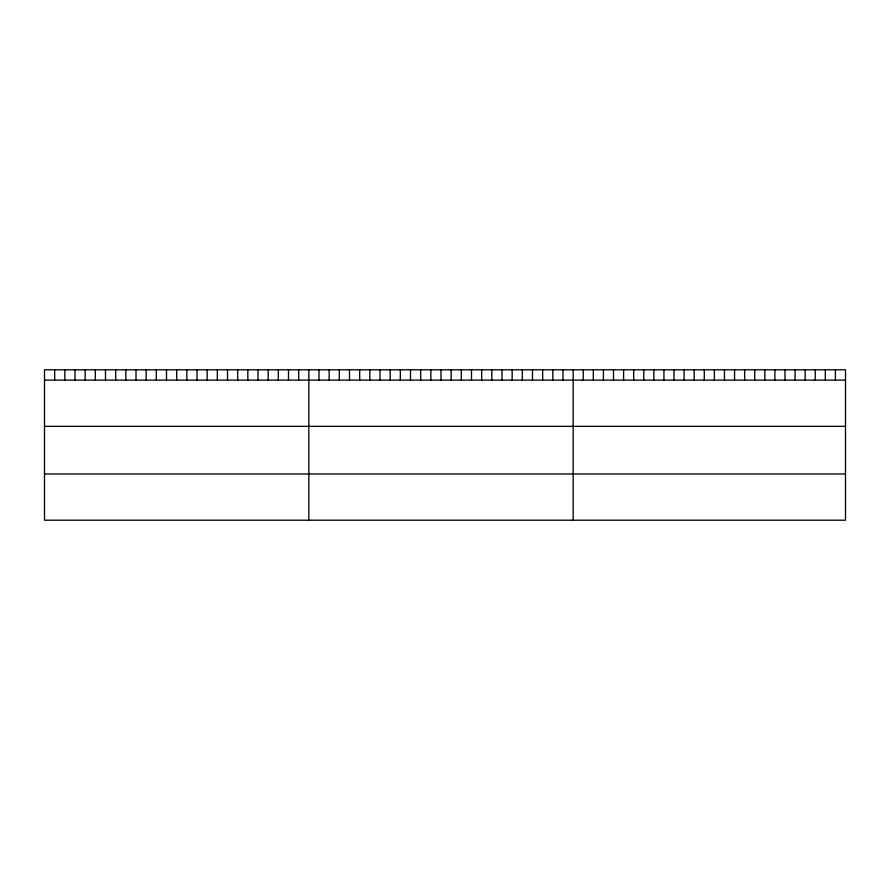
<?xml version="1.0" encoding="UTF-8"?>
<svg xmlns="http://www.w3.org/2000/svg" width="890" height="890" viewBox="0 0 890 890"><rect width="100%" height="100%" fill="white"/><g stroke="black" fill="none" stroke-linecap="round" stroke-linejoin="round"><path stroke-width="1.33" d="M845.5 380.108L845.5 520.205L44.5 520.205L44.5 369.795L845.5 369.795L845.5 380.108L44.5 380.108M44.5 426.343L845.5 426.343M44.5 473.97L845.5 473.97M835.41 369.795L835.41 380.108M825.33 369.795L825.33 380.108M815.24 369.795L815.24 380.108M805.15 369.795L805.15 380.108M795.07 369.795L795.07 380.108M784.98 369.795L784.98 380.108M774.89 369.795L774.89 380.108M764.81 369.795L764.81 380.108M754.72 369.795L754.72 380.108M744.63 369.795L744.63 380.108M734.55 369.795L734.55 380.108M724.46 369.795L724.46 380.108M714.37 369.795L714.37 380.108M704.29 369.795L704.29 380.108M694.2 369.795L694.2 380.108M684.11 369.795L684.11 380.108M674.03 369.795L674.03 380.108M663.94 369.795L663.94 380.108M653.85 369.795L653.85 380.108M643.77 369.795L643.77 380.108M633.68 369.795L633.68 380.108M623.59 369.795L623.59 380.108M613.51 369.795L613.51 380.108M603.42 369.795L603.42 380.108M593.33 369.795L593.33 380.108M583.25 369.795L583.25 380.108M573.16 369.795L573.16 520.205M562.992 369.795L562.992 380.108M552.824 369.795L552.824 380.108M542.655 369.795L542.655 380.108M532.498 369.795L532.498 380.108M522.33 369.795L522.33 380.108M512.162 369.795L512.162 380.108M501.993 369.795L501.993 380.108M491.825 369.795L491.825 380.108M481.657 369.795L481.657 380.108M471.5 369.795L471.5 380.108M461.332 369.795L461.332 380.108M451.163 369.795L451.163 380.108M440.995 369.795L440.995 380.108M430.827 369.795L430.827 380.108M420.659 369.795L420.659 380.108M410.49 369.795L410.49 380.108M400.333 369.795L400.333 380.108M390.165 369.795L390.165 380.108M379.997 369.795L379.997 380.108M369.828 369.795L369.828 380.108M359.66 369.795L359.66 380.108M349.492 369.795L349.492 380.108M339.335 369.795L339.335 380.108M329.166 369.795L329.166 380.108M318.998 369.795L318.998 380.108M308.83 369.795L308.83 520.205M298.662 369.795L298.662 380.108M288.493 369.795L288.493 380.108M278.325 369.795L278.325 380.108M268.168 369.795L268.168 380.108M258 369.795L258 380.108M247.832 369.795L247.832 380.108M237.663 369.795L237.663 380.108M227.495 369.795L227.495 380.108M217.327 369.795L217.327 380.108M207.17 369.795L207.17 380.108M197.002 369.795L197.002 380.108M186.833 369.795L186.833 380.108M176.665 369.795L176.665 380.108M166.497 369.795L166.497 380.108M156.329 369.795L156.329 380.108M146.16 369.795L146.16 380.108M136.003 369.795L136.003 380.108M125.835 369.795L125.835 380.108M115.667 369.795L115.667 380.108M105.498 369.795L105.498 380.108M95.33 369.795L95.33 380.108M85.162 369.795L85.162 380.108M75.005 369.795L75.005 380.108M64.837 369.795L64.837 380.108M54.668 369.795L54.668 380.108"/></g></svg>
